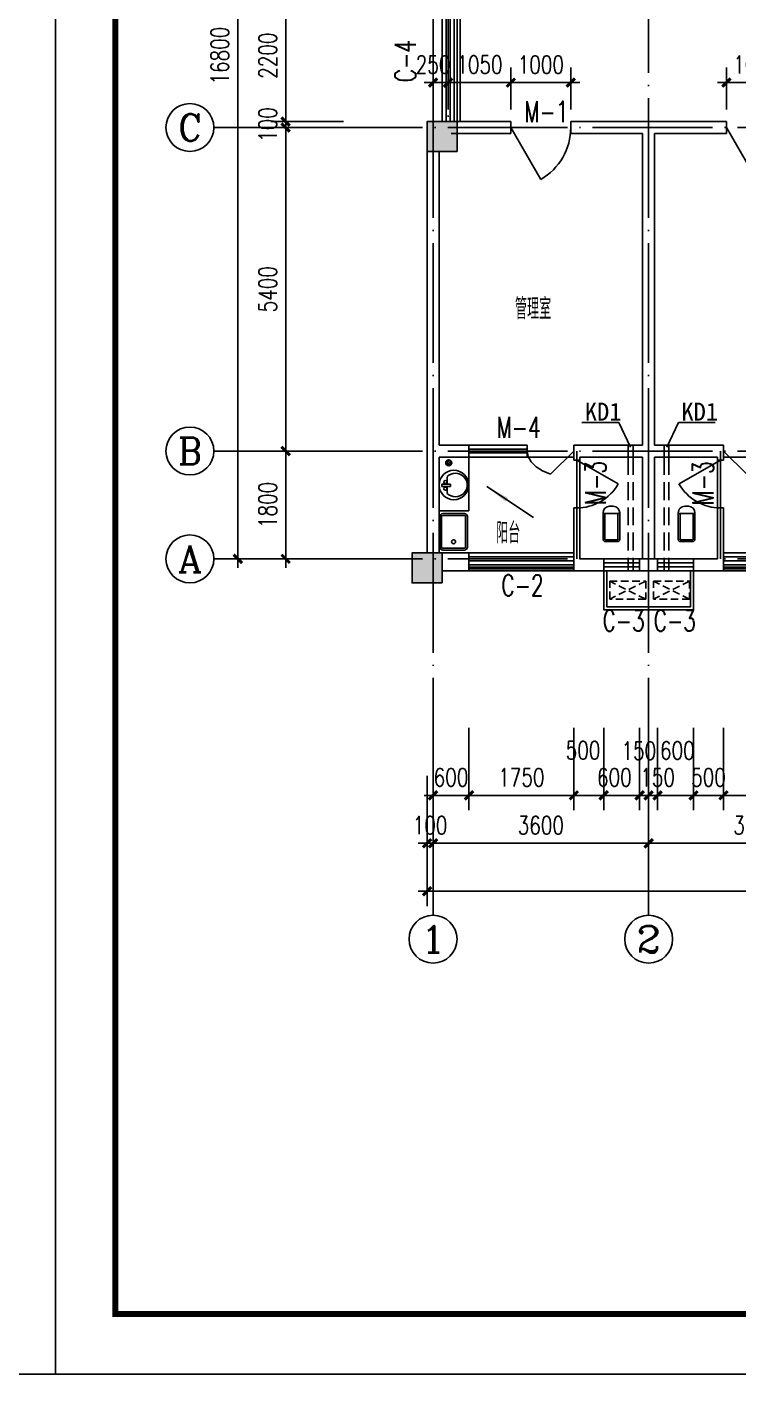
# Model space of a CAD drawing. Extents: x -105837 to 547563, y 466041 to 508041.
# Drawn here: x 71888 to 83764, y 466041 to 488526 of the extents above; entities that cross this region are included whole.
import ezdxf
from ezdxf.enums import TextEntityAlignment as Align

# ---------------------------------------------------------------- set-up
doc = ezdxf.new("R2010")
doc.units = 0
doc.header["$LTSCALE"] = 1000
doc.header["$MEASUREMENT"] = 0
for name, pattern in [('DASH', [0.35, 0.25, -0.1]), ('DOTE', [2.42, 2, -0.2, 0.02, -0.2]), ('HIDDEN2', [0.1875, 0.125, -0.0625])]:
    doc.linetypes.add(name, pattern=pattern)
doc.layers.get('0').update_dxf_attribs({"linetype": 'CONTINUOUS'})
doc.layers.get('DEFPOINTS').update_dxf_attribs({"linetype": 'CONTINUOUS'})
for name, color, linetype in [('2106', 2, 'CONTINUOUS'), ('AXIS', 3, 'CONTINUOUS'), ('AXIS_TEXT', 7, 'CONTINUOUS'), ('COLUMN', 4, 'CONTINUOUS'), ('DOTE', 1, 'DOTE'), ('K-空调', 33, 'CONTINUOUS'), ('PUB_DIM', 3, 'CONTINUOUS'), ('PUB_TITLE', 4, 'CONTINUOUS'), ('S详图索引', 7, 'CONTINUOUS'), ('t-填充', 8, 'CONTINUOUS'), ('WALL', 255, 'CONTINUOUS'), ('WINDOW', 4, 'CONTINUOUS'), ('WINDOW_TEXT', 7, 'CONTINUOUS'), ('洁具', 6, 'CONTINUOUS'), ('管井', 5, 'CONTINUOUS'), ('门窗名称', 7, 'CONTINUOUS')]:
    doc.layers.add(name, color=color, linetype=linetype)
doc.styles.add('COMPLEX', font='COMPLEX.shx')
doc.styles.add('DIM_FONT', font='SIMPLEX.shx', dxfattribs={"width": 0.75})
doc.styles.add('SIMPLEX', font='SIMPLEX.SHX')
doc.styles.get("Standard").update_dxf_attribs({"font": 'txt.shx', "bigfont": 'hzdx.shx'})
doc.styles.add('国标仿宋', font='SIMPLEX.shx', dxfattribs={"width": 0.75, "bigfont": 'gbhzfs.shx'})
doc.styles.add('黑体', font='simhei.ttf', dxfattribs={"width": 0.7})
doc.dimstyles.new('DIMN', dxfattribs={"dimtxt": 300, "dimasz": 1, "dimexe": 250, "dimexo": 300, "dimgap": 150, "dimtad": 1, "dimdec": 0, "dimzin": 0, "dimdsep": 46, "dimtxsty": 'DIM_FONT', "dimblk": '_DIMX', "dimcen": 0.09, "dimclrt": 7, "dimadec": 0, "dimazin": 0, "dimtfac": 1, "dimtdec": 0, "dimtix": 1, "dimtmove": 2, "dimatfit": 3, "dimldrblk": '_DIMX', "dimfxl": 1, "dimtolj": 1, "dimtzin": 0, "dimarcsym": 0})

# ---------------------------------------------------------------- blocks, each defined once
blk = doc.blocks.new('10')
at = {"layer": '2106', "color": 8}
for points in [[(215629, 287460), (215129, 287460), (215629, 286960), (215129, 286960)], [(215379, 280260), (214879, 280260), (215379, 279760), (214879, 279760)]]:
    blk.add_solid(points, dxfattribs=at)
at = {"layer": 'COLUMN'}
for points in [[(215629, 286960), (215129, 286960), (215129, 287460), (215629, 287460)], [(215379, 279760), (214879, 279760), (214879, 280260), (215379, 280260)]]:
    blk.add_lwpolyline(points, close=True, dxfattribs=at)
blk = doc.blocks.new('_DIMX')
blk.add_line((-150, 0), (150, 0))
at = {"const_width": 50}
blk.add_lwpolyline([(-70, -70), (70, 70)], dxfattribs=at)
blk = doc.blocks.new('*D619')
at = {"layer": 'DEFPOINTS', "color": 0, "transparency": 16777216}
for p in [(78570, 476325), (125570, 476325), (78570, 474100)]:
    blk.add_point(p, dxfattribs=at)
at = {"layer": 'PUB_DIM', "color": 0, "lineweight": -2, "transparency": 16777216}
for p, q in [((78570, 476025), (78570, 473850)), ((125570, 476025), (125570, 473850)), ((125569, 474100), (78571, 474100))]:
    blk.add_line(p, q, dxfattribs=at)
at = {"layer": 'PUB_DIM', "color": 0, "lineweight": -2, "transparency": 16777216, "rotation": 180}
blk.add_blockref('_DIMX', (78570, 474100), dxfattribs=at)
at = {"layer": 'PUB_DIM', "color": 0, "lineweight": -2, "transparency": 16777216}
blk.add_blockref('_DIMX', (125570, 474100), dxfattribs=at)
at = {"layer": 'PUB_DIM', "color": 7, "transparency": 16777216, "insert": (102070, 474400), "char_height": 300, "attachment_point": 5, "style": 'DIM_FONT'}
blk.add_mtext('\\A1;47000', dxfattribs=at)
blk = doc.blocks.new('*D627')
at = {"layer": 'AXIS', "color": 0, "lineweight": -2, "transparency": 16777216}
for p, q in [((77176, 496447), (75159, 496447)), ((75409, 496446), (75409, 479648)), ((77176, 479647), (75159, 479647))]:
    blk.add_line(p, q, dxfattribs=at)
at = {"layer": 'DEFPOINTS', "color": 0, "transparency": 16777216}
for p in [(77476, 496447), (75409, 479647), (77476, 479647)]:
    blk.add_point(p, dxfattribs=at)
at = {"layer": 'AXIS', "color": 0, "lineweight": -2, "transparency": 16777216}
for p, rotation in [((75409, 496447), 90), ((75409, 479647), 270)]:
    blk.add_blockref('_DIMX', p, dxfattribs=dict(at, rotation=rotation))
at = {"layer": 'AXIS', "color": 7, "transparency": 16777216, "insert": (75109, 488047), "char_height": 300, "attachment_point": 5, "rotation": 90, "style": 'DIM_FONT'}
blk.add_mtext('\\A1;16800', dxfattribs=at)
blk = doc.blocks.new('*D628')
at = {"layer": 'AXIS', "color": 0, "lineweight": -2, "transparency": 16777216}
for p, q in [((77176, 486847), (75959, 486847)), ((76209, 486846), (76209, 481448)), ((77176, 481447), (75959, 481447))]:
    blk.add_line(p, q, dxfattribs=at)
at = {"layer": 'DEFPOINTS', "color": 0, "transparency": 16777216}
for p in [(77476, 486847), (76209, 481447), (77476, 481447)]:
    blk.add_point(p, dxfattribs=at)
at = {"layer": 'AXIS', "color": 0, "lineweight": -2, "transparency": 16777216}
for p, rotation in [((76209, 486847), 90), ((76209, 481447), 270)]:
    blk.add_blockref('_DIMX', p, dxfattribs=dict(at, rotation=rotation))
at = {"layer": 'AXIS', "color": 7, "transparency": 16777216, "insert": (75909, 484147), "char_height": 300, "attachment_point": 5, "rotation": 90, "style": 'DIM_FONT'}
blk.add_mtext('\\A1;5400', dxfattribs=at)
blk = doc.blocks.new('*D629')
at = {"layer": 'AXIS', "color": 0, "lineweight": -2, "transparency": 16777216}
for p, q in [((77176, 481447), (75959, 481447)), ((76209, 481446), (76209, 479648)), ((77176, 479647), (75959, 479647))]:
    blk.add_line(p, q, dxfattribs=at)
at = {"layer": 'DEFPOINTS', "color": 0, "transparency": 16777216}
for p in [(77476, 481447), (76209, 479647), (77476, 479647)]:
    blk.add_point(p, dxfattribs=at)
at = {"layer": 'AXIS', "color": 0, "lineweight": -2, "transparency": 16777216}
for p, rotation in [((76209, 481447), 90), ((76209, 479647), 270)]:
    blk.add_blockref('_DIMX', p, dxfattribs=dict(at, rotation=rotation))
at = {"layer": 'AXIS', "color": 7, "transparency": 16777216, "insert": (75909, 480547), "char_height": 300, "attachment_point": 5, "rotation": 90, "style": 'DIM_FONT'}
blk.add_mtext('\\A1;1800', dxfattribs=at)
blk = doc.blocks.new('_axiso')
blk.add_circle((0, 0), 0.5)
at = {"layer": 'AXIS_TEXT', "style": 'COMPLEX', "width": 1.041667}
blk.add_attdef('A', text='', height=0.56, dxfattribs=at).set_placement((-0.25, -0.28), (0.25, -0.28), align=Align.FIT)
blk = doc.blocks.new('*D649')
at = {"layer": 'AXIS', "color": 0, "lineweight": -2, "transparency": 16777216}
for p, q in [((83520, 476825), (83520, 475450)), ((85270, 476825), (85270, 475450)), ((85269, 475700), (83521, 475700))]:
    blk.add_line(p, q, dxfattribs=at)
at = {"layer": 'DEFPOINTS', "color": 0, "transparency": 16777216}
for p in [(83520, 477125, 1273), (85270, 477125, 1273), (83520, 475700)]:
    blk.add_point(p, dxfattribs=at)
at = {"layer": 'AXIS', "color": 0, "lineweight": -2, "transparency": 16777216, "rotation": 180}
blk.add_blockref('_DIMX', (83520, 475700), dxfattribs=at)
at = {"layer": 'AXIS', "color": 0, "lineweight": -2, "transparency": 16777216}
blk.add_blockref('_DIMX', (85270, 475700), dxfattribs=at)
at = {"layer": 'AXIS', "color": 7, "transparency": 16777216, "insert": (84395, 476000), "char_height": 300, "attachment_point": 5, "style": 'DIM_FONT'}
blk.add_mtext('\\A1;1750', dxfattribs=at)
blk = doc.blocks.new('*D650')
at = {"layer": 'AXIS', "color": 0, "lineweight": -2, "transparency": 16777216}
for p, q in [((82270, 476025), (82270, 474650)), ((85870, 476025), (85870, 474650)), ((85869, 474900), (82271, 474900))]:
    blk.add_line(p, q, dxfattribs=at)
at = {"layer": 'DEFPOINTS', "color": 0, "transparency": 16777216}
for p in [(82270, 476325), (85870, 476325), (82270, 474900)]:
    blk.add_point(p, dxfattribs=at)
at = {"layer": 'AXIS', "color": 0, "lineweight": -2, "transparency": 16777216, "rotation": 180}
blk.add_blockref('_DIMX', (82270, 474900), dxfattribs=at)
at = {"layer": 'AXIS', "color": 0, "lineweight": -2, "transparency": 16777216}
blk.add_blockref('_DIMX', (85870, 474900), dxfattribs=at)
at = {"layer": 'AXIS', "color": 7, "transparency": 16777216, "insert": (84070, 475200), "char_height": 300, "attachment_point": 5, "style": 'DIM_FONT'}
blk.add_mtext('\\A1;3600', dxfattribs=at)
blk = doc.blocks.new('*D651')
at = {"layer": 'AXIS', "color": 0, "lineweight": -2, "transparency": 16777216}
for p, q in [((83020, 476825), (83020, 475450)), ((83520, 476825), (83520, 475450)), ((83019, 475700), (83018, 475700)), ((83520, 475700), (83020, 475700)), ((83521, 475700), (83522, 475700))]:
    blk.add_line(p, q, dxfattribs=at)
at = {"layer": 'DEFPOINTS', "color": 0, "transparency": 16777216}
for p in [(83020, 477125, 1273), (83520, 477125, 1273), (83020, 475700)]:
    blk.add_point(p, dxfattribs=at)
at = {"layer": 'AXIS', "color": 0, "lineweight": -2, "transparency": 16777216}
blk.add_blockref('_DIMX', (83020, 475700), dxfattribs=at)
at = {"layer": 'AXIS', "color": 0, "lineweight": -2, "transparency": 16777216, "rotation": 180}
blk.add_blockref('_DIMX', (83520, 475700), dxfattribs=at)
at = {"layer": 'AXIS', "color": 7, "transparency": 16777216, "insert": (83270, 476000), "char_height": 300, "attachment_point": 5, "style": 'DIM_FONT'}
blk.add_mtext('\\A1;500', dxfattribs=at)
blk = doc.blocks.new('*D652')
at = {"layer": 'AXIS', "color": 0, "lineweight": -2, "transparency": 16777216}
for p, q in [((79270, 476825), (79270, 475450)), ((81020, 476825), (81020, 475450)), ((81019, 475700), (79271, 475700))]:
    blk.add_line(p, q, dxfattribs=at)
at = {"layer": 'DEFPOINTS', "color": 0, "transparency": 16777216}
for p in [(79270, 477125, 1273), (81020, 477125, 1273), (79270, 475700)]:
    blk.add_point(p, dxfattribs=at)
at = {"layer": 'AXIS', "color": 0, "lineweight": -2, "transparency": 16777216, "rotation": 180}
blk.add_blockref('_DIMX', (79270, 475700), dxfattribs=at)
at = {"layer": 'AXIS', "color": 0, "lineweight": -2, "transparency": 16777216}
blk.add_blockref('_DIMX', (81020, 475700), dxfattribs=at)
at = {"layer": 'AXIS', "color": 7, "transparency": 16777216, "insert": (80145, 476000), "char_height": 300, "attachment_point": 5, "style": 'DIM_FONT'}
blk.add_mtext('\\A1;1750', dxfattribs=at)
blk = doc.blocks.new('*D653')
at = {"layer": 'AXIS', "color": 0, "lineweight": -2, "transparency": 16777216}
for p, q in [((78670, 476025), (78670, 474650)), ((82270, 476025), (82270, 474650)), ((82269, 474900), (78671, 474900))]:
    blk.add_line(p, q, dxfattribs=at)
at = {"layer": 'DEFPOINTS', "color": 0, "transparency": 16777216}
for p in [(78670, 476325), (82270, 476325), (78670, 474900)]:
    blk.add_point(p, dxfattribs=at)
at = {"layer": 'AXIS', "color": 0, "lineweight": -2, "transparency": 16777216, "rotation": 180}
blk.add_blockref('_DIMX', (78670, 474900), dxfattribs=at)
at = {"layer": 'AXIS', "color": 0, "lineweight": -2, "transparency": 16777216}
blk.add_blockref('_DIMX', (82270, 474900), dxfattribs=at)
at = {"layer": 'AXIS', "color": 7, "transparency": 16777216, "insert": (80470, 475200), "char_height": 300, "attachment_point": 5, "style": 'DIM_FONT'}
blk.add_mtext('\\A1;3600', dxfattribs=at)
blk = doc.blocks.new('*D654')
at = {"layer": 'AXIS', "color": 0, "lineweight": -2, "transparency": 16777216}
for p, q in [((78670, 476825), (78670, 475450)), ((79270, 476825), (79270, 475450)), ((78669, 475700), (78668, 475700)), ((79270, 475700), (78670, 475700)), ((79271, 475700), (79272, 475700))]:
    blk.add_line(p, q, dxfattribs=at)
at = {"layer": 'DEFPOINTS', "color": 0, "transparency": 16777216}
for p in [(78670, 477125), (79270, 477125, 1273), (78670, 475700)]:
    blk.add_point(p, dxfattribs=at)
at = {"layer": 'AXIS', "color": 0, "lineweight": -2, "transparency": 16777216}
blk.add_blockref('_DIMX', (78670, 475700), dxfattribs=at)
at = {"layer": 'AXIS', "color": 0, "lineweight": -2, "transparency": 16777216, "rotation": 180}
blk.add_blockref('_DIMX', (79270, 475700), dxfattribs=at)
at = {"layer": 'AXIS', "color": 7, "transparency": 16777216, "insert": (78970, 476000), "char_height": 300, "attachment_point": 5, "style": 'DIM_FONT'}
blk.add_mtext('\\A1;600', dxfattribs=at)
blk = doc.blocks.new('*D655')
at = {"layer": 'DEFPOINTS', "color": 0, "transparency": 16777216}
for p in [(78570, 476325), (78670, 476325), (78670, 474900)]:
    blk.add_point(p, dxfattribs=at)
at = {"layer": 'PUB_DIM', "color": 0, "lineweight": -2, "transparency": 16777216}
for p, q in [((78570, 476025), (78570, 474650)), ((78670, 476025), (78670, 474650)), ((78569, 474900), (78568, 474900)), ((78570, 474900), (78670, 474900)), ((78671, 474900), (78672, 474900))]:
    blk.add_line(p, q, dxfattribs=at)
blk.add_blockref('_DIMX', (78570, 474900), dxfattribs=at)
at = {"layer": 'PUB_DIM', "color": 0, "lineweight": -2, "transparency": 16777216, "rotation": 180}
blk.add_blockref('_DIMX', (78670, 474900), dxfattribs=at)
at = {"layer": 'PUB_DIM', "color": 7, "transparency": 16777216, "insert": (78620, 475200), "char_height": 300, "attachment_point": 5, "style": 'DIM_FONT'}
blk.add_mtext('\\A1;100', dxfattribs=at)
blk = doc.blocks.new('*D656')
at = {"layer": 'AXIS', "color": 0, "lineweight": -2, "transparency": 16777216}
for p, q in [((81520, 476825), (81520, 475450)), ((82120, 476825), (82120, 475450)), ((82119, 475700), (81521, 475700))]:
    blk.add_line(p, q, dxfattribs=at)
at = {"layer": 'DEFPOINTS', "color": 0, "transparency": 16777216}
for p in [(81520, 477125, 1273), (82120, 477125, 1273), (81520, 475700)]:
    blk.add_point(p, dxfattribs=at)
at = {"layer": 'AXIS', "color": 0, "lineweight": -2, "transparency": 16777216, "rotation": 180}
blk.add_blockref('_DIMX', (81520, 475700), dxfattribs=at)
at = {"layer": 'AXIS', "color": 0, "lineweight": -2, "transparency": 16777216}
blk.add_blockref('_DIMX', (82120, 475700), dxfattribs=at)
at = {"layer": 'AXIS', "color": 7, "transparency": 16777216, "insert": (81698, 476000), "char_height": 300, "attachment_point": 5, "style": 'DIM_FONT'}
blk.add_mtext('\\A1;600', dxfattribs=at)
blk = doc.blocks.new('*D657')
at = {"layer": 'AXIS', "color": 0, "lineweight": -2, "transparency": 16777216}
for p, q in [((82120, 476825), (82120, 475450)), ((82270, 476825), (82270, 475450)), ((82119, 475700), (82118, 475700)), ((82270, 475700), (82120, 475700)), ((82271, 475700), (82272, 475700))]:
    blk.add_line(p, q, dxfattribs=at)
at = {"layer": 'DEFPOINTS', "color": 0, "transparency": 16777216}
for p in [(82120, 477125, 1273), (82270, 477125), (82120, 475700)]:
    blk.add_point(p, dxfattribs=at)
at = {"layer": 'AXIS', "color": 0, "lineweight": -2, "transparency": 16777216}
blk.add_blockref('_DIMX', (82120, 475700), dxfattribs=at)
at = {"layer": 'AXIS', "color": 0, "lineweight": -2, "transparency": 16777216, "rotation": 180}
blk.add_blockref('_DIMX', (82270, 475700), dxfattribs=at)
at = {"layer": 'AXIS', "color": 7, "transparency": 16777216, "insert": (82106, 476444), "char_height": 300, "attachment_point": 5, "style": 'DIM_FONT'}
blk.add_mtext('\\A1;150', dxfattribs=at)
blk = doc.blocks.new('*D658')
at = {"layer": 'AXIS', "color": 0, "lineweight": -2, "transparency": 16777216}
for p, q in [((81020, 476825), (81020, 475450)), ((81520, 476825), (81520, 475450)), ((81519, 475700), (81021, 475700))]:
    blk.add_line(p, q, dxfattribs=at)
at = {"layer": 'DEFPOINTS', "color": 0, "transparency": 16777216}
for p in [(81020, 477125, 1273), (81520, 477125, 1273), (81020, 475700)]:
    blk.add_point(p, dxfattribs=at)
at = {"layer": 'AXIS', "color": 0, "lineweight": -2, "transparency": 16777216, "rotation": 180}
blk.add_blockref('_DIMX', (81020, 475700), dxfattribs=at)
at = {"layer": 'AXIS', "color": 0, "lineweight": -2, "transparency": 16777216}
blk.add_blockref('_DIMX', (81520, 475700), dxfattribs=at)
at = {"layer": 'AXIS', "color": 7, "transparency": 16777216, "insert": (81175, 476452), "char_height": 300, "attachment_point": 5, "style": 'DIM_FONT'}
blk.add_mtext('\\A1;500', dxfattribs=at)
blk = doc.blocks.new('*D659')
at = {"layer": 'AXIS', "color": 0, "lineweight": -2, "transparency": 16777216}
for p, q in [((82420, 476825), (82420, 475450)), ((83020, 476825), (83020, 475450)), ((83019, 475700), (82421, 475700))]:
    blk.add_line(p, q, dxfattribs=at)
at = {"layer": 'DEFPOINTS', "color": 0, "transparency": 16777216}
for p in [(82420, 477125, 1273), (83020, 477125, 1273), (82420, 475700)]:
    blk.add_point(p, dxfattribs=at)
at = {"layer": 'AXIS', "color": 0, "lineweight": -2, "transparency": 16777216, "rotation": 180}
blk.add_blockref('_DIMX', (82420, 475700), dxfattribs=at)
at = {"layer": 'AXIS', "color": 0, "lineweight": -2, "transparency": 16777216}
blk.add_blockref('_DIMX', (83020, 475700), dxfattribs=at)
at = {"layer": 'AXIS', "color": 7, "transparency": 16777216, "insert": (82750, 476449), "char_height": 300, "attachment_point": 5, "style": 'DIM_FONT'}
blk.add_mtext('\\A1;600', dxfattribs=at)
blk = doc.blocks.new('*D660')
at = {"layer": 'AXIS', "color": 0, "lineweight": -2, "transparency": 16777216}
for p, q in [((82270, 476825), (82270, 475450)), ((82420, 476825), (82420, 475450)), ((82269, 475700), (82268, 475700)), ((82420, 475700), (82270, 475700)), ((82421, 475700), (82422, 475700))]:
    blk.add_line(p, q, dxfattribs=at)
at = {"layer": 'DEFPOINTS', "color": 0, "transparency": 16777216}
for p in [(82270, 477125), (82420, 477125, 1273), (82270, 475700)]:
    blk.add_point(p, dxfattribs=at)
at = {"layer": 'AXIS', "color": 0, "lineweight": -2, "transparency": 16777216}
blk.add_blockref('_DIMX', (82270, 475700), dxfattribs=at)
at = {"layer": 'AXIS', "color": 0, "lineweight": -2, "transparency": 16777216, "rotation": 180}
blk.add_blockref('_DIMX', (82420, 475700), dxfattribs=at)
at = {"layer": 'AXIS', "color": 7, "transparency": 16777216, "insert": (82420, 476000), "char_height": 300, "attachment_point": 5, "style": 'DIM_FONT'}
blk.add_mtext('\\A1;150', dxfattribs=at)
blk = doc.blocks.new('*D669')
at = {"layer": 'DEFPOINTS', "color": 0, "transparency": 16777216}
for p in [(84570, 487596), (83570, 486847), (84570, 486847)]:
    blk.add_point(p, dxfattribs=at)
at = {"layer": 'PUB_DIM', "color": 0, "lineweight": -2, "transparency": 16777216}
for p, q in [((83570, 487147), (83570, 487846)), ((84570, 487147), (84570, 487846)), ((83569, 487596), (83568, 487596)), ((83570, 487596), (84570, 487596)), ((84571, 487596), (84572, 487596))]:
    blk.add_line(p, q, dxfattribs=at)
blk.add_blockref('_DIMX', (83570, 487596), dxfattribs=at)
at = {"layer": 'PUB_DIM', "color": 0, "lineweight": -2, "transparency": 16777216, "rotation": 180}
blk.add_blockref('_DIMX', (84570, 487596), dxfattribs=at)
at = {"layer": 'PUB_DIM', "color": 7, "transparency": 16777216, "insert": (84070, 487896), "char_height": 300, "attachment_point": 5, "style": 'DIM_FONT'}
blk.add_mtext('\\A1;1000', dxfattribs=at)
blk = doc.blocks.new('_WBLK')
for p, q in [((-0.5, 0.5), (0.5, 0.5)), ((0.5, 0.167), (-0.5, 0.167)), ((0.5, -0.167), (-0.5, -0.167)), ((-0.5, -0.5), (0.5, -0.5))]:
    blk.add_line(p, q)
at = {"layer": 'WINDOW_TEXT', "style": 'SIMPLEX', "flags": 9}
blk.add_attdef('A', text='', height=1, dxfattribs=at).set_placement((0, 1.5), align=Align.MIDDLE)
blk = doc.blocks.new('_B8IMA')
for p, q in [((0.277, 1.929), (0.202, 1.656)), ((0.5, 0), (0.277, 1.929)), ((0.202, 1.656), (0.14, 1.31)), ((0.14, 1.31), (0.093, 0.906)), ((0.093, 0.906), (0.064, 0.463)), ((-0.5, 0.5), (0.056, 0.5)), ((0.064, 0.463), (0.055, 0)), ((0.056, 0.5), (0.056, -0.5)), ((-0.5, 0.15), (0.056, 0.15)), ((-0.5, -0.15), (0.056, -0.15)), ((-0.5, -0.5), (0.056, -0.5))]:
    blk.add_line(p, q)
blk = doc.blocks.new('831PN7ET')
for p, q in [((-255, 0), (255, 0)), ((-305, -410), (-305, -50)), ((-275, -410), (-275, -50)), ((-255, -30), (255, -30)), ((275, -50), (275, -410)), ((305, -50), (305, -410)), ((255, -430), (-255, -430)), ((255, -460), (-255, -460))]:
    blk.add_line(p, q)
blk.add_circle((165, -230), 32.5)
for centre, radius, start, end in [((-255, -50), 50, 90, 180), ((255, -50), 50, 0, 90), ((-255, -50), 20, 90, 180), ((255, -50), 20, 0, 90), ((-255, -410), 50, 180, 270), ((-255, -410), 20, 180, 270), ((255, -410), 50, 270, 0), ((255, -410), 20, 270, 0)]:
    blk.add_arc(centre, radius, start, end)
at = {"width": 0.8, "flags": 9}
for tag in ['XSIZE', 'YSIZE']:
    blk.add_attdef(tag, (0, 0), '', height=0.5, dxfattribs=at)
blk = doc.blocks.new('_E33IEP')
for p, q in [((44, -21), (44, 20)), ((44, 20), (194, 20)), ((135, 135), (135, 20)), ((194, 20), (194, -21)), ((194, -21), (44, -21)), ((135, -21), (135, -144))]:
    blk.add_line(p, q)
for centre, radius in [((248, -5), 246), ((106, 56), 26.7), ((105, -55), 26.7)]:
    blk.add_circle(centre, radius)
blk.add_arc((274, -5), 197, 225.2527, 134.7473)
at = {"style": 'DIM_FONT', "width": 0.8, "flags": 9}
for tag in ['XSIZE', 'YSIZE']:
    blk.add_attdef(tag, (0, 0), '', height=0.5, dxfattribs=at)
at = {"width": 0.8, "flags": 9}
for tag in ['YSIZE', 'XSIZE']:
    blk.add_attdef(tag, (2, -251), '', height=150, dxfattribs=at)
blk = doc.blocks.new('831Q1OE7')
at = {"color": 0}
for p, q in [((-49, 7), (-7, 49)), ((-47, -18), (18, 47)), ((-35, -35), (35, 35)), ((-18, -47), (47, 18)), ((7, -49), (49, -7))]:
    blk.add_line(p, q, dxfattribs=at)
at = {"extrusion": (0, 0, -1)}
blk.add_ellipse((0, 0), major_axis=(35.4, 35.4), ratio=1, dxfattribs=at)
at = {"width": 0.8, "flags": 9}
for tag in ['XSIZE', 'YSIZE']:
    blk.add_attdef(tag, (0, 0), '', height=0.5, dxfattribs=at)
blk = doc.blocks.new('_arrow')
blk.add_solid([(0, 0), (-1, 0.1), (-1, -0.1)])
blk = doc.blocks.new('831OOUV1')
for p, q in [((100, 0), (-100, 0)), ((-140, -40), (-140, -480)), ((-110, -40), (-110, -470)), ((100, -30), (-100, -30)), ((110, -470), (110, -40)), ((140, -480), (140, -40)), ((140, -470), (-140, -470)), ((-30, -590), (30, -590))]:
    blk.add_line(p, q)
for centre, radius, start, end in [((-100, -40), 40, 90, 180), ((100, -40), 40, 0, 90), ((-100, -40), 10, 90, 180), ((100, -40), 10, 0, 90), ((-30, -480), 110, 180, 270), ((30, -480), 110, 270, 0)]:
    blk.add_arc(centre, radius, start, end)
at = {"width": 0.8, "flags": 9}
for tag in ['XSIZE', 'YSIZE']:
    blk.add_attdef(tag, (0, 0), '', height=0.5, dxfattribs=at)
blk = doc.blocks.new('_dblk')
blk.add_line((-0.5, 0), (0, -0.866))
blk.add_arc((-0.5, 0), 1, 300, 0)
at = {"layer": 'WINDOW_TEXT', "style": 'SIMPLEX', "flags": 9}
blk.add_attdef('A', text='', height=1, dxfattribs=at).set_placement((0, 1.5), align=Align.MIDDLE)
blk = doc.blocks.new('*D808')
at = {"layer": 'DEFPOINTS', "color": 0, "transparency": 16777216}
for p in [(80970, 487596), (79970, 486847), (80970, 486847)]:
    blk.add_point(p, dxfattribs=at)
at = {"layer": 'PUB_DIM', "color": 0, "lineweight": -2, "transparency": 16777216}
for p, q in [((79970, 487147), (79970, 487846)), ((80970, 487147), (80970, 487846)), ((79969, 487596), (79968, 487596)), ((79970, 487596), (80970, 487596)), ((80971, 487596), (80972, 487596))]:
    blk.add_line(p, q, dxfattribs=at)
blk.add_blockref('_DIMX', (79970, 487596), dxfattribs=at)
at = {"layer": 'PUB_DIM', "color": 0, "lineweight": -2, "transparency": 16777216, "rotation": 180}
blk.add_blockref('_DIMX', (80970, 487596), dxfattribs=at)
at = {"layer": 'PUB_DIM', "color": 7, "transparency": 16777216, "insert": (80470, 487896), "char_height": 300, "attachment_point": 5, "style": 'DIM_FONT'}
blk.add_mtext('\\A1;1000', dxfattribs=at)
blk = doc.blocks.new('*D809')
at = {"layer": 'DEFPOINTS', "color": 0, "transparency": 16777216}
for p in [(78920, 487596), (78670, 486847), (78920, 486847)]:
    blk.add_point(p, dxfattribs=at)
at = {"layer": 'PUB_DIM', "color": 0, "lineweight": -2, "transparency": 16777216}
for p, q in [((78670, 487147), (78670, 487846)), ((78920, 487147), (78920, 487846)), ((78669, 487596), (78668, 487596)), ((78670, 487596), (78920, 487596)), ((78921, 487596), (78922, 487596))]:
    blk.add_line(p, q, dxfattribs=at)
blk.add_blockref('_DIMX', (78670, 487596), dxfattribs=at)
at = {"layer": 'PUB_DIM', "color": 0, "lineweight": -2, "transparency": 16777216, "rotation": 180}
blk.add_blockref('_DIMX', (78920, 487596), dxfattribs=at)
at = {"layer": 'PUB_DIM', "color": 7, "transparency": 16777216, "insert": (78670, 487896), "char_height": 300, "attachment_point": 5, "style": 'DIM_FONT'}
blk.add_mtext('\\A1;250', dxfattribs=at)
blk = doc.blocks.new('*D825')
at = {"layer": 'AXIS', "color": 0, "lineweight": -2, "transparency": 16777216}
for p, q in [((77176, 489146), (75959, 489146)), ((76209, 489145), (76209, 486947)), ((77176, 486946), (75959, 486946))]:
    blk.add_line(p, q, dxfattribs=at)
at = {"layer": 'DEFPOINTS', "color": 0, "transparency": 16777216}
for p in [(77476, 489146, 1273), (76209, 486946), (77476, 486946, 1273)]:
    blk.add_point(p, dxfattribs=at)
at = {"layer": 'AXIS', "color": 0, "lineweight": -2, "transparency": 16777216}
for p, rotation in [((76209, 489146), 90), ((76209, 486946), 270)]:
    blk.add_blockref('_DIMX', p, dxfattribs=dict(at, rotation=rotation))
at = {"layer": 'AXIS', "color": 7, "transparency": 16777216, "insert": (75909, 488046), "char_height": 300, "attachment_point": 5, "rotation": 90, "style": 'DIM_FONT'}
blk.add_mtext('\\A1;2200', dxfattribs=at)
blk = doc.blocks.new('*D826')
at = {"layer": 'AXIS', "color": 0, "lineweight": -2, "transparency": 16777216}
for p, q in [((77176, 486946), (75959, 486946)), ((77176, 486846), (75959, 486846)), ((76209, 486947), (76209, 486948)), ((76209, 486946), (76209, 486846)), ((76209, 486845), (76209, 486844))]:
    blk.add_line(p, q, dxfattribs=at)
at = {"layer": 'DEFPOINTS', "color": 0, "transparency": 16777216}
for p in [(76209, 486846), (77476, 486946, 1273), (77476, 486846)]:
    blk.add_point(p, dxfattribs=at)
at = {"layer": 'AXIS', "color": 0, "lineweight": -2, "transparency": 16777216}
for p, rotation in [((76209, 486946), 270), ((76209, 486846), 90)]:
    blk.add_blockref('_DIMX', p, dxfattribs=dict(at, rotation=rotation))
at = {"layer": 'AXIS', "color": 7, "transparency": 16777216, "insert": (75909, 486896), "char_height": 300, "attachment_point": 5, "rotation": 90, "style": 'DIM_FONT'}
blk.add_mtext('\\A1;100', dxfattribs=at)

msp = doc.modelspace()

# ---------------------------------------------------------------- linework, layer by layer
for p, q in [((80243.47768, 481347.06735), (81020.1323, 481347.06735)), ((81120.1323, 481297.06735), (81120.1323, 480497.06735)), ((83420.1323, 481297.06735), (83420.1323, 480497.06735)), ((84296.78693, 481347.06735), (83520.1323, 481347.06735)), ((79270.1323, 479447.06735), (81020.1323, 479447.06735)), ((83520.1323, 479447.06735), (85270.1323, 479447.06735))]:
    msp.add_line(p, q)
at = {"layer": 'AXIS'}
for p, q in [((75009.47452, 486847.06735), (77176.09547, 486847.06735)), ((75009.47452, 481447.06735), (77176.09547, 481447.06735)), ((75009.47452, 479647.06735), (77176.09547, 479647.06735)), ((78670.1323, 473699.65569), (78670.1323, 476024.65569)), ((82270.1323, 473699.65569), (82270.1323, 476024.65569))]:
    msp.add_line(p, q, dxfattribs=at)
at = {"layer": 'DOTE'}
for p, q in [((78670.1323, 499439.05978), (78670.1323, 476824.65569)), ((82270.1323, 499439.05978), (82270.1323, 476824.65569)), ((78920.1323, 489247.06735), (78920.1323, 486847.06735)), ((126894.95214, 486847.06735), (77176.09547, 486847.06735)), ((126894.95214, 481447.06735), (77176.09547, 481447.06735)), ((81070.1323, 481447.06735), (81070.1323, 479647.06735)), ((83470.1323, 481447.06735), (83470.1323, 479647.06735)), ((126894.95214, 479647.06735), (77176.09547, 479647.06735))]:
    msp.add_line(p, q, dxfattribs=at)
at = {"layer": 'K-空调', "linetype": 'HIDDEN2'}
for p, q in [((82221.08566, 478975.92, 1272.79221), (81621.08566, 479275.92, 1272.79221)), ((82221.08566, 479275.92, 1272.79221), (81621.08566, 478975.92, 1272.79221)), ((82953.54391, 479275.92, 1272.79221), (82353.54391, 478975.92, 1272.79221)), ((82953.54391, 478975.92, 1272.79221), (82353.54391, 479275.92, 1272.79221)), ((82953.54391, 479275.92, 1272.79221), (82353.54391, 478975.92, 1272.79221))]:
    msp.add_line(p, q, dxfattribs=at)
at = {"layer": 'K-空调'}
for points in [[(81520.1323, 479447.06735), (81520.1323, 478797.06735), (83020.1323, 478797.06735), (83020.1323, 479447.06735)], [(81570.1323, 479447.06735), (81570.1323, 478847.06735), (82970.1323, 478847.06735), (82970.1323, 479447.06735)]]:
    msp.add_lwpolyline(points, dxfattribs=at)
at = {"layer": 'K-空调', "linetype": 'HIDDEN2', "elevation": 1272.79221}
for points in [[(81621.08566, 478975.92), (81621.08566, 479275.92), (82221.08566, 479275.92), (82221.08566, 478975.92)], [(82353.54391, 478975.92), (82353.54391, 479275.92), (82953.54391, 479275.92), (82953.54391, 478975.92)]]:
    msp.add_lwpolyline(points, close=True, dxfattribs=at)
at = {"layer": 'PUB_DIM', "elevation": 1272.79221}
msp.add_lwpolyline([(79570.20426, 480853.52922), (80345.0932, 480337.3354)], dxfattribs=at)
at = {"layer": 'PUB_TITLE'}
for points in [[(12963.01576, 466040.74173), (72363.01576, 466040.74173), (72363.01576, 508040.74173), (12963.01576, 508040.74173)], [(72363.01576, 466040.74173), (131763.01576, 466040.74173), (131763.01576, 508040.74173), (72363.01576, 508040.74173)]]:
    msp.add_lwpolyline(points, close=True, dxfattribs=at)
at = {"layer": 'PUB_TITLE', "const_width": 100}
msp.add_lwpolyline([(73363.01576, 467040.74173), (130763.01576, 467040.74173), (130763.01576, 507040.74173), (73363.01576, 507040.74173)], close=True, dxfattribs=at)
at = {"layer": 't-填充'}
for p, q in [((79070.1323, 489147.06735), (79070.1323, 486947.06735)), ((79120.1323, 489147.06735), (79120.1323, 486947.06735))]:
    msp.add_line(p, q, dxfattribs=at)
at = {"layer": 't-填充', "color": 6}
for p, q in [((79270.1323, 479509.69855), (81020.1323, 479509.69855)), ((79270.1323, 479479.69855), (81020.1323, 479479.69855)), ((83520.1323, 479509.69855), (85270.1323, 479509.69855)), ((83520.1323, 479479.69855), (85270.1323, 479479.69855))]:
    msp.add_line(p, q, dxfattribs=at)
at = {"layer": 'WALL'}
for p, q in [((78870.1323, 486947.06735), (79070.1323, 486947.06735)), ((79970.1323, 486747.06735), (79970.1323, 486947.06735)), ((80970.1323, 486747.06735), (80970.1323, 486947.06735)), ((83570.1323, 486747.06735), (83570.1323, 486947.06735)), ((79270.1323, 481347.06735), (79270.1323, 481547.06735)), ((81020.1323, 481347.06735), (81020.1323, 481547.06735)), ((83520.1323, 481347.06735), (83520.1323, 481547.06735)), ((81020.1323, 481347.06735), (81020.1323, 481297.06735)), ((81120.1323, 481297.06735), (81020.1323, 481297.06735)), ((81120.1323, 481347.06735), (81120.1323, 481297.06735)), ((83420.1323, 481347.06735), (83420.1323, 481297.06735)), ((83420.1323, 481297.06735), (83520.1323, 481297.06735)), ((83520.1323, 481347.06735), (83520.1323, 481297.06735)), ((81020.1323, 480497.06735), (81020.1323, 479647.06735)), ((81120.1323, 480497.06735), (81020.1323, 480497.06735)), ((81120.1323, 480497.06735), (81120.1323, 479647.06735)), ((83420.1323, 480497.06735), (83520.1323, 480497.06735)), ((83420.1323, 480497.06735), (83420.1323, 479647.06735)), ((83520.1323, 480497.06735), (83520.1323, 479647.06735)), ((79270.1323, 479747.06735), (79270.1323, 479547.06735)), ((81020.1323, 479647.06735), (81020.1323, 479447.06735)), ((81520.1323, 479647.06735), (81520.1323, 479447.06735)), ((82120.1323, 479647.06735), (82120.1323, 479447.06735)), ((82420.1323, 479647.06735), (82420.1323, 479447.06735)), ((83020.1323, 479647.06735), (83020.1323, 479447.06735)), ((83520.1323, 479647.06735), (83520.1323, 479447.06735))]:
    msp.add_line(p, q, dxfattribs=at)
at = {"layer": 'WALL', "linetype": 'Continuous'}
for p, q in [((78970.1323, 486947.06735), (79970.1323, 486947.06735)), ((80970.1323, 486947.06735), (83570.1323, 486947.06735)), ((78970.1323, 486747.06735), (79970.1323, 486747.06735)), ((80970.1323, 486747.06735), (82170.1323, 486747.06735)), ((82170.1323, 486747.06735), (82170.1323, 481547.06735)), ((82370.1323, 486747.06735), (83570.1323, 486747.06735)), ((82370.1323, 486747.06735), (82370.1323, 481547.06735)), ((78570.1323, 486547.06735), (78570.1323, 479747.06735)), ((78770.1323, 486447.06735), (78770.1323, 481547.06735)), ((79270.1323, 481547.06735), (78770.1323, 481547.06735)), ((82170.1323, 481547.06735), (81020.1323, 481547.06735)), ((83520.1323, 481547.06735), (82370.1323, 481547.06735)), ((78570.1323, 481347.56735), (78570.6323, 481347.06735)), ((79270.1323, 481347.06735), (78770.1323, 481347.06735)), ((78770.1323, 481347.06735), (78770.1323, 479747.06735)), ((82170.1323, 481347.06735), (81120.1323, 481347.06735)), ((82170.1323, 481347.06735), (82170.1323, 479647.06735)), ((82370.1323, 481347.06735), (82370.1323, 479647.06735)), ((83420.1323, 481347.06735), (82370.1323, 481347.06735)), ((78820.1323, 479747.06735), (79270.1323, 479747.06735)), ((81120.1323, 479647.06735), (81520.1323, 479647.06735)), ((82120.1323, 479647.06735), (82170.1323, 479647.06735)), ((82420.1323, 479647.06735), (82370.1323, 479647.06735)), ((83420.1323, 479647.06735), (83020.1323, 479647.06735)), ((81020.1323, 479447.06735), (81520.1323, 479447.06735)), ((82120.1323, 479447.06735), (82170.1323, 479447.06735)), ((82170.1323, 479447.06735), (82370.1323, 479447.06735)), ((82370.1323, 479447.06735), (82420.1323, 479447.06735)), ((83020.1323, 479447.06735), (83520.1323, 479447.06735))]:
    msp.add_line(p, q, dxfattribs=at)
msp.add_lwpolyline([(79270.1323, 479747.06735), (79270.1323, 479447.06735), (78820.1323, 479447.06735)], dxfattribs=at)
at = {"layer": '洁具'}
for p, q in [((79270.1323, 481347.06735), (79270.1323, 480447.06735)), ((79270.1323, 480447.06735), (78770.1323, 480447.06735))]:
    msp.add_line(p, q, dxfattribs=at)
at = {"layer": '管井', "ltscale": 0.5}
for p, q in [((81772.8003, 481921.44463), (81156.93112, 481921.44569)), ((81965.54725, 481512.7616), (81772.8003, 481921.44463)), ((82574.71735, 481512.7616), (82767.46431, 481921.44463)), ((82767.46431, 481921.44463), (83383.33348, 481921.44569)), ((81930.1336, 481347.06735), (81930.13252, 481547.06735)), ((82010.1336, 481347.06735), (82010.13252, 481547.06735)), ((82530.131, 481347.06735), (82530.13208, 481547.06735)), ((82610.131, 481347.06735), (82610.13208, 481547.06735))]:
    msp.add_line(p, q, dxfattribs=at)
at = {"layer": '管井', "linetype": 'DASH', "ltscale": 1.2}
for p, q in [((81930.1336, 481347.06735), (81930.1336, 479447.06735)), ((82010.1336, 481347.06735), (82010.1336, 479447.06735)), ((82530.131, 481347.06735), (82530.131, 479447.06735)), ((82610.131, 481347.06735), (82610.131, 479447.06735))]:
    msp.add_line(p, q, dxfattribs=at)

# ---------------------------------------------------------------- block references
at = {"layer": 'AXIS'}
ref = msp.add_blockref('_axiso', (74609.47452, 486847.06735), dxfattribs=dict(at, xscale=-800, yscale=800, zscale=800))
ref.add_attrib('A', 'C', dxfattribs={"layer": 'AXIS_TEXT', "height": 448, "style": 'COMPLEX', "width": 1.25}).set_placement((74409.47452, 486623.06735), (74809.47452, 486623.06735), align=Align.FIT)
ref = msp.add_blockref('_axiso', (74609.47452, 481447.06735), dxfattribs=dict(at, xscale=-800, yscale=800, zscale=800))
ref.add_attrib('A', 'B', dxfattribs={"layer": 'AXIS_TEXT', "height": 448, "style": 'COMPLEX', "width": 1.102941}).set_placement((74409.47452, 481223.06735), (74809.47452, 481223.06735), align=Align.FIT)
ref = msp.add_blockref('_axiso', (74609.47452, 479647.06735), dxfattribs=dict(at, xscale=-800, yscale=800, zscale=800))
ref.add_attrib('A', 'A', dxfattribs={"layer": 'AXIS_TEXT', "height": 448, "style": 'COMPLEX', "width": 1.041667}).set_placement((74409.47452, 479423.06735), (74809.47452, 479423.06735), align=Align.FIT)
ref = msp.add_blockref('_axiso', (78670.1323, 473299.65569), dxfattribs=dict(at, xscale=800, yscale=800, zscale=800))
ref.add_attrib('A', '1', dxfattribs={"layer": 'AXIS_TEXT', "height": 448, "style": 'COMPLEX', "width": 2.083333}).set_placement((78470.1323, 473075.65569), (78870.1323, 473075.65569), align=Align.FIT)
ref = msp.add_blockref('_axiso', (82270.1323, 473299.65569), dxfattribs=dict(at, xscale=800, yscale=800, zscale=800))
ref.add_attrib('A', '2', dxfattribs={"layer": 'AXIS_TEXT', "height": 448, "style": 'COMPLEX', "width": 1.339286}).set_placement((82070.1323, 473075.65569), (82470.1323, 473075.65569), align=Align.FIT)
at = {"layer": 'COLUMN'}
msp.add_blockref('10', (-136558.38779, 199486.74693), dxfattribs=at)
at = {"layer": 'PUB_DIM', "xscale": 400.0000000000559, "yscale": 400.0000000000559, "zscale": 400.0000000000559, "rotation": 146.3303519919988}
msp.add_blockref('_arrow', (79570.20426, 480853.52922, 1272.79221), dxfattribs=at)
at = {"layer": 't-填充', "rotation": 180}
msp.add_blockref('831Q1OE7', (78931.34003, 481250.7972, 1272.79221), dxfattribs=at)
at = {"layer": 'WINDOW'}
for name, p, xscale, yscale, zscale, rotation in [('_WBLK', (78920.1323, 488047.06735), 2200, 200.0000000002328, 2200, 270), ('_dblk', (81070.1323, 480897.06735), -800, 800, 800, 90), ('_dblk', (83470.1323, 480897.06735), -800, -800, 800, 90), ('_WBLK', (80145.1323, 479647.06735), 1750, 200.0000000060536, 1750, 180), ('_WBLK', (81820.1323, 479547.06735), 600, 200.0000000060536, 600, 180), ('_WBLK', (82720.1323, 479547.06735), 600, 199.9999999946449, 600, 180), ('_WBLK', (84395.1323, 479647.06735), 1749.999999999971, 199.9999999997672, 1749.999999999971, 180)]:
    msp.add_blockref(name, p, dxfattribs=dict(at, xscale=xscale, yscale=yscale, zscale=zscale, rotation=rotation))
for name, p, xscale, yscale, zscale in [('_dblk', (80470.1323, 486847.06735), 1000, 1000, 1000), ('_dblk', (84070.1323, 486847.06735), 1000.000000000233, 1000.000000000233, 1000.000000000233), ('_B8IMA', (80145.1323, 481447.06735), 1750, -199.9999999999709, 1750), ('_B8IMA', (84395.1323, 481447.06735), -1750, -200, 1750)]:
    msp.add_blockref(name, p, dxfattribs=dict(at, xscale=xscale, yscale=yscale, zscale=zscale))
at = {"layer": '洁具', "xscale": -1, "rotation": 180}
for name, p in [('_E33IEP', (78770.1323, 480874.39232)), ('831OOUV1', (81648.25415, 479934.38726))]:
    msp.add_blockref(name, p, dxfattribs=at)
at = {"layer": '洁具'}
for name, p, rotation in [('831OOUV1', (82904.1034, 479934.38726), 180), ('831PN7ET', (79243.13006, 480098.23194), 270)]:
    msp.add_blockref(name, p, dxfattribs=dict(at, rotation=rotation))

# ---------------------------------------------------------------- texts
at = {"layer": 'S详图索引', "style": '国标仿宋', "width": 0.8}
for s, p in [('管理室', (80037.95332, 483647.33994)), ('阳台', (79724.14428, 479903.32333, 1272.79221))]:
    msp.add_text(s, height=350, dxfattribs=at).set_placement(p)
at = {"layer": '管井', "ltscale": 0.5, "style": '黑体'}
for rotation, p in [(359.999689053, (81510.54944, 482104.58813)), (0.000310947, (83123.78494, 482104.58813))]:
    msp.add_text('KD1', height=300, rotation=rotation, dxfattribs=at).set_placement(p, align=Align.MIDDLE)
at = {"layer": '门窗名称', "style": '国标仿宋', "width": 0.7}
for s, p in [('C-4', (78384.50536, 487603.01256)), ('M-3', (81558.25803, 480545.19041)), ('M-3', (83351.76262, 480540.26738))]:
    msp.add_text(s, height=350, rotation=90, dxfattribs=at).set_placement(p)
for s, p in [('M-1', (80195.6038, 486937.8573)), ('M-4', (79731.54724, 481667.17466, -1272.79221)), ('C-2', (79810.70568, 479028.35439)), ('C-3', (81500.72166, 478438.97478)), ('C-3', (82354.68088, 478438.97478))]:
    msp.add_text(s, height=350, dxfattribs=at).set_placement(p)

# ---------------------------------------------------------------- dimensions: what is measured, and where the dimension line sits
at = {"layer": 'AXIS'}
dim = msp.add_aligned_dim(p1=(77476.09547, 496447.06735), p2=(77476.09547, 479647.06735), distance=-2066.62095, dimstyle='DIMN', dxfattribs=at)
dim.commit()
dim.dimension.update_dxf_attribs({"geometry": '*D627', "text_midpoint": (75109.47452, 488047.06735)})
for base, p1, p2, picture, middle in [((76209.47452, 486946.06735), (77476.09547, 489146.06735, 1272.79221), (77476.09547, 486946.06735, 1272.79221), '*D825', (75909.47452, 488046.06735)), ((76209.47452, 486846.06735), (77476.09547, 486946.06735, 1272.79221), (77476.09547, 486846.06735), '*D826', (75909.47452, 486896.06735)), ((76209.47452, 481447.06735), (77476.09547, 486847.06735), (77476.09547, 481447.06735), '*D628', (75909.47452, 484147.06735)), ((76209.47452, 479647.06735), (77476.09547, 481447.06735), (77476.09547, 479647.06735), '*D629', (75909.47452, 480547.06735))]:
    dim = msp.add_linear_dim(base=base, p1=p1, p2=p2, angle=90, dimstyle='DIMN', dxfattribs=at)
    dim.commit()
    dim.dimension.update_dxf_attribs({"geometry": picture, "text_midpoint": middle})
for base, p1, p2, picture, middle in [((78670.1323, 475699.65569), (79270.1323, 477124.65569, 1272.79221), (78670.1323, 477124.65569), '*D654', (78970.1323, 475999.65569)), ((79270.1323, 475699.65569), (81020.1323, 477124.65569, 1272.79221), (79270.1323, 477124.65569, 1272.79221), '*D652', (80145.1323, 475999.65569)), ((83020.1323, 475699.65569), (83520.1323, 477124.65569, 1272.79221), (83020.1323, 477124.65569, 1272.79221), '*D651', (83270.1323, 475999.65569)), ((83520.1323, 475699.65569), (85270.1323, 477124.65569, 1272.79221), (83520.1323, 477124.65569, 1272.79221), '*D649', (84395.1323, 475999.65569)), ((78670.1323, 474899.65569), (82270.1323, 476324.65569), (78670.1323, 476324.65569), '*D653', (80470.1323, 475199.65569)), ((82270.1323, 474899.65569), (85870.1323, 476324.65569), (82270.1323, 476324.65569), '*D650', (84070.1323, 475199.65569))]:
    dim = msp.add_linear_dim(base=base, p1=p1, p2=p2, dimstyle='DIMN', dxfattribs=at)
    dim.commit()
    dim.dimension.update_dxf_attribs({"geometry": picture, "text_midpoint": middle})
for base, p1, p2, picture, middle in [((81020.1323, 475699.65569), (81520.1323, 477124.65569, 1272.79221), (81020.1323, 477124.65569, 1272.79221), '*D658', (81174.51793, 476451.59827)), ((81520.1323, 475699.65569), (82120.1323, 477124.65569, 1272.79221), (81520.1323, 477124.65569, 1272.79221), '*D656', (81698.40769, 475999.65569)), ((82120.1323, 475699.65569), (82270.1323, 477124.65569), (82120.1323, 477124.65569, 1272.79221), '*D657', (82105.83131, 476443.81852)), ((82270.1323, 475699.65569), (82420.1323, 477124.65569, 1272.79221), (82270.1323, 477124.65569), '*D660', (82420.1323, 475999.65569)), ((82420.1323, 475699.65569), (83020.1323, 477124.65569, 1272.79221), (82420.1323, 477124.65569, 1272.79221), '*D659', (82750.36239, 476448.8242))]:
    dim = msp.add_linear_dim(base=base, p1=p1, p2=p2, dimstyle='DIMN', dxfattribs=at)
    dim.commit()
    dim.dimension.update_dxf_attribs({"geometry": picture, "text_midpoint": middle, "dimtype": 128})
at = {"layer": 'PUB_DIM'}
dim = msp.add_linear_dim(base=(78920.1323, 487596.3038, 1272.79221), p1=(78670.1323, 486847.06735, 1272.79221), p2=(78920.1323, 486847.06735, 1272.79221), angle=0, dimstyle='DIMN', dxfattribs=at)
dim.commit()
dim.dimension.update_dxf_attribs({"geometry": '*D809', "text_midpoint": (78670.1323, 487896.3038, 1272.79221), "dimtype": 129})
msp.add_aligned_dim(p1=(78920.1323, 486847.06735, 1272.79221), p2=(79970.1323, 486847.06735, 1272.79221), distance=749.23644, dimstyle='DIMN', dxfattribs=at).render()
for p1, p2, distance, picture, middle in [((79970.1323, 486847.06735, 1272.79221), (80970.1323, 486847.06735, 1272.79221), 749.23644, '*D808', (80470.1323, 487896.3038, 1272.79221)), ((83570.1323, 486847.06735, 1272.79221), (84570.1323, 486847.06735, 1272.79221), 749.23644, '*D669', (84070.1323, 487896.3038, 1272.79221)), ((78570.1323, 476324.65569), (78670.1323, 476324.65569), -1425, '*D655', (78620.1323, 475199.65569)), ((125570.1323, 476324.65569), (78570.1323, 476324.65569), 2225, '*D619', (102070.1323, 474399.65569))]:
    dim = msp.add_aligned_dim(p1=p1, p2=p2, distance=distance, dimstyle='DIMN', dxfattribs=at)
    dim.commit()
    dim.dimension.update_dxf_attribs({"geometry": picture, "text_midpoint": middle})

doc.saveas('drawing.dxf')
